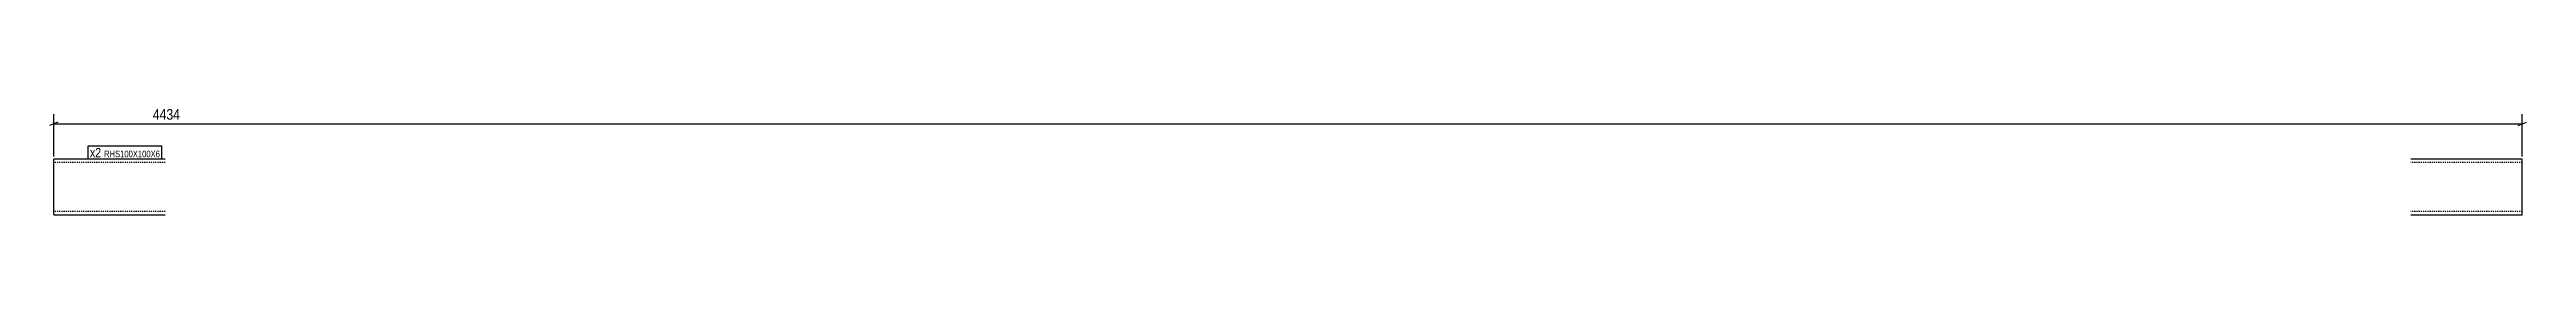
# Model space of a CAD drawing. Header units: millimetres. Extents: x 15 to 4464, y 15 to 210.
import ezdxf

# ---------------------------------------------------------------- set-up
doc = ezdxf.new("R2010")
doc.units = ezdxf.units.MM
doc.linetypes.add('DXK_LINE_DOT2', pattern=[3.9198, 1.9599, -1.9599])
for name, color, linetype in [('MÅLSÆTNING', 7, 'Continuous'), ('STÅL', 7, 'Continuous'), ('TEKST', 7, 'Continuous')]:
    doc.layers.add(name, color=color, linetype=linetype)
doc.styles.add('Arial Narrow', font='ARIALN.TTF', dxfattribs={"height": 0.2})

msp = doc.modelspace()

# ---------------------------------------------------------------- linework, layer by layer
at = {"layer": 'MÅLSÆTNING', "color": 7, "linetype": 'Continuous'}
for p, q in [((30, 181.5), (15, 175.5)), ((22.5, 120), (22.5, 196.2)), ((22.5, 178.5), (4457, 178.5)), ((4449.5, 175.5), (4464.5, 181.5)), ((4457, 120), (4457, 196.2))]:
    msp.add_line(p, q, dxfattribs=at)
at = {"layer": 'STÅL', "color": 2, "linetype": 'Continuous'}
for p, q in [((222.5, 115), (22.5, 115)), ((22.5, 103), (22.5, 115)), ((22.5, 15.9), (22.5, 103)), ((4457, 115), (4257, 115)), ((4457, 27), (4457, 115)), ((22.5, 15.9), (22.5, 15)), ((22.5, 15), (222.5, 15)), ((4257, 15), (4457, 15)), ((4457, 15), (4457, 27))]:
    msp.add_line(p, q, dxfattribs=at)
at = {"layer": 'STÅL', "color": 7, "linetype": 'DXK_LINE_DOT2'}
for p, q in [((222.5, 109), (22.5, 109)), ((4457, 109), (4257, 109)), ((4457, 108.5), (4457, 109)), ((4457, 107.6), (4457, 108.5)), ((22.5, 21), (22.5, 21.5)), ((222.5, 21), (22.5, 21)), ((4457, 21), (4257, 21)), ((4457, 21), (4457, 21.5))]:
    msp.add_line(p, q, dxfattribs=at)

# ---------------------------------------------------------------- next in the draw order: wipeouts: each hides what was drawn before it
at = {"color": 0}
for points, layer in [([(4282.8, 182.2), (4282.8, 210.2), (196.6, 210.2), (196.6, 182.2)], 'MÅLSÆTNING'), ([(107.8, 118.5), (107.8, 136), (87.5, 136), (87.5, 118.5)], 'TEKST')]:
    msp.add_wipeout(points, dxfattribs=at).dxf.layer = layer

# ---------------------------------------------------------------- next in the draw order: texts
at = {"layer": 'MÅLSÆTNING', "color": 3, "style": 'Arial Narrow'}
msp.add_text('4434', height=19.09, dxfattribs=at).set_placement((200.6, 186.2))

# ---------------------------------------------------------------- next in the draw order: wipeouts: each hides what was drawn before it
at = {"color": 0}
msp.add_wipeout([(107.8, 118.5), (107.8, 136), (87.5, 136), (87.5, 118.5)], dxfattribs=at).dxf.layer = 'TEKST'

# ---------------------------------------------------------------- next in the draw order: linework, layer by layer
at = {"layer": 'TEKST', "color": 7, "linetype": 'Continuous'}
msp.add_line((84.5, 115.5), (84.5, 139), dxfattribs=at)

# ---------------------------------------------------------------- next in the draw order: wipeouts: each hides what was drawn before it
at = {"color": 0}
msp.add_wipeout([(213.5, 118.5), (213.5, 131), (113, 131), (113, 118.5)], dxfattribs=at).dxf.layer = 'TEKST'

# ---------------------------------------------------------------- next in the draw order: wipeouts: each hides what was drawn before it
msp.add_wipeout([(213.5, 118.5), (213.5, 131), (113, 131), (113, 118.5)], dxfattribs=at).dxf.layer = 'TEKST'

# ---------------------------------------------------------------- next in the draw order: linework, layer by layer
at = {"layer": 'TEKST', "color": 7, "linetype": 'Continuous'}
for p, q in [((84.5, 139), (216.5, 139)), ((216.5, 115.5), (216.5, 139)), ((84.5, 115.5), (216.5, 115.5))]:
    msp.add_line(p, q, dxfattribs=at)

# ---------------------------------------------------------------- next in the draw order: texts
at = {"layer": 'TEKST', "color": 3, "style": 'Arial Narrow'}
for s, height, p in [('x2', 16.7, (87.5, 118.5)), ('RHS100X100X6', 11.93, (113, 118.5))]:
    msp.add_text(s, height=height, dxfattribs=at).set_placement(p)

doc.saveas('drawing.dxf')
